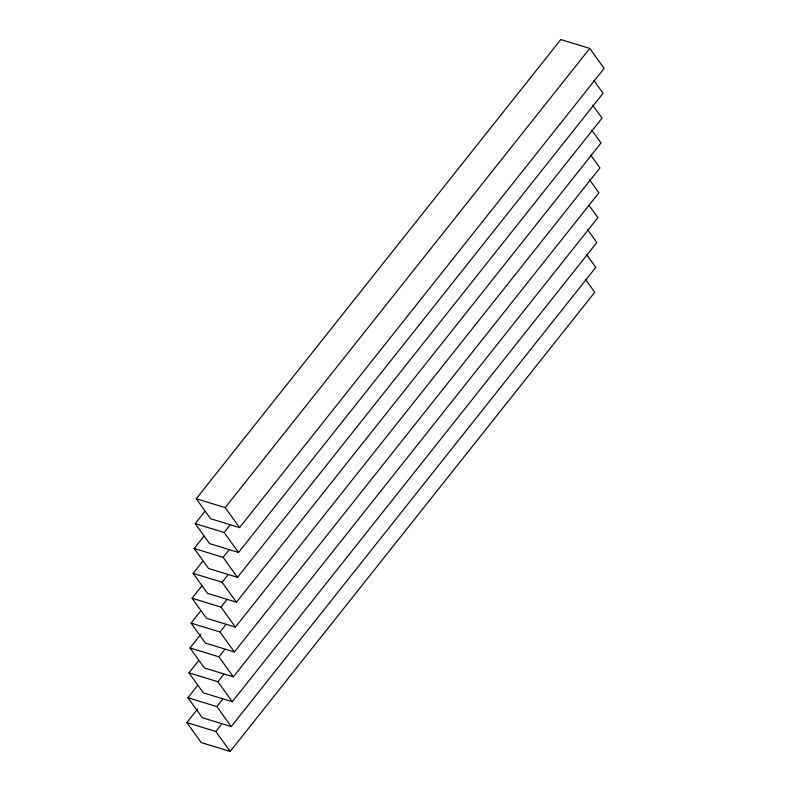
<?xml version="1.0" encoding="UTF-8"?>
<svg xmlns="http://www.w3.org/2000/svg" width="791" height="791" viewBox="0 0 791 791"><rect width="100%" height="100%" fill="white"/><g stroke="black" fill="none" stroke-linecap="round" stroke-linejoin="round"><path stroke-width="1.19" d="M196.247 498.735L560.809 39.55L589.75 48.429L604.136 68.412L239.574 527.597L210.624 518.718L196.247 498.735L225.198 507.614L239.574 527.597M593.744 80.296L603.088 93.289L238.536 552.474L209.585 543.595L195.209 523.612L204.701 511.648M225.198 507.614L589.75 48.429M592.706 105.173L602.05 118.156L237.488 577.341L208.547 568.462L194.161 548.479L203.653 536.525M195.209 523.612L224.16 532.491L229.855 525.313M591.658 130.04L601.002 143.033L236.45 602.218L207.499 593.339L193.123 573.356L202.615 561.392M194.161 548.479L223.111 557.358L228.807 550.19M590.62 154.917L599.964 167.9L235.411 627.085L206.461 618.206L192.075 598.223L201.576 586.269M193.123 573.356L222.073 582.235L227.768 575.057M589.572 179.784L598.925 192.777L234.363 651.962L205.413 643.083L191.036 623.1L200.528 611.136M192.075 598.223L221.025 607.112L226.72 599.934M589.255 205.66L597.877 217.644L233.325 676.829L204.375 667.95L189.998 647.967L200.756 634.422M191.036 623.1L219.987 631.979L225.682 624.801M587.486 229.528L596.839 242.521L232.277 701.706L203.327 692.827L188.95 672.844L198.442 660.88M189.998 647.967L218.939 656.856L224.644 649.678M586.447 254.405L595.791 267.388L231.239 726.573L202.288 717.694L187.912 697.711L197.404 685.757M188.95 672.844L217.901 681.723L223.596 674.545M585.409 279.272L594.753 292.265L230.191 751.45L201.25 742.571L186.864 722.588L197.621 709.033M187.912 697.711L216.863 706.6L222.558 699.422M186.864 722.588L215.814 731.467L221.51 724.299M224.16 532.491L238.536 552.474M223.111 557.358L237.488 577.341M222.073 582.235L236.45 602.218M221.025 607.112L235.411 627.085M219.987 631.979L234.363 651.962M218.939 656.856L233.325 676.829M217.901 681.723L232.277 701.706M216.863 706.6L231.239 726.573M215.814 731.467L230.191 751.45"/></g></svg>
